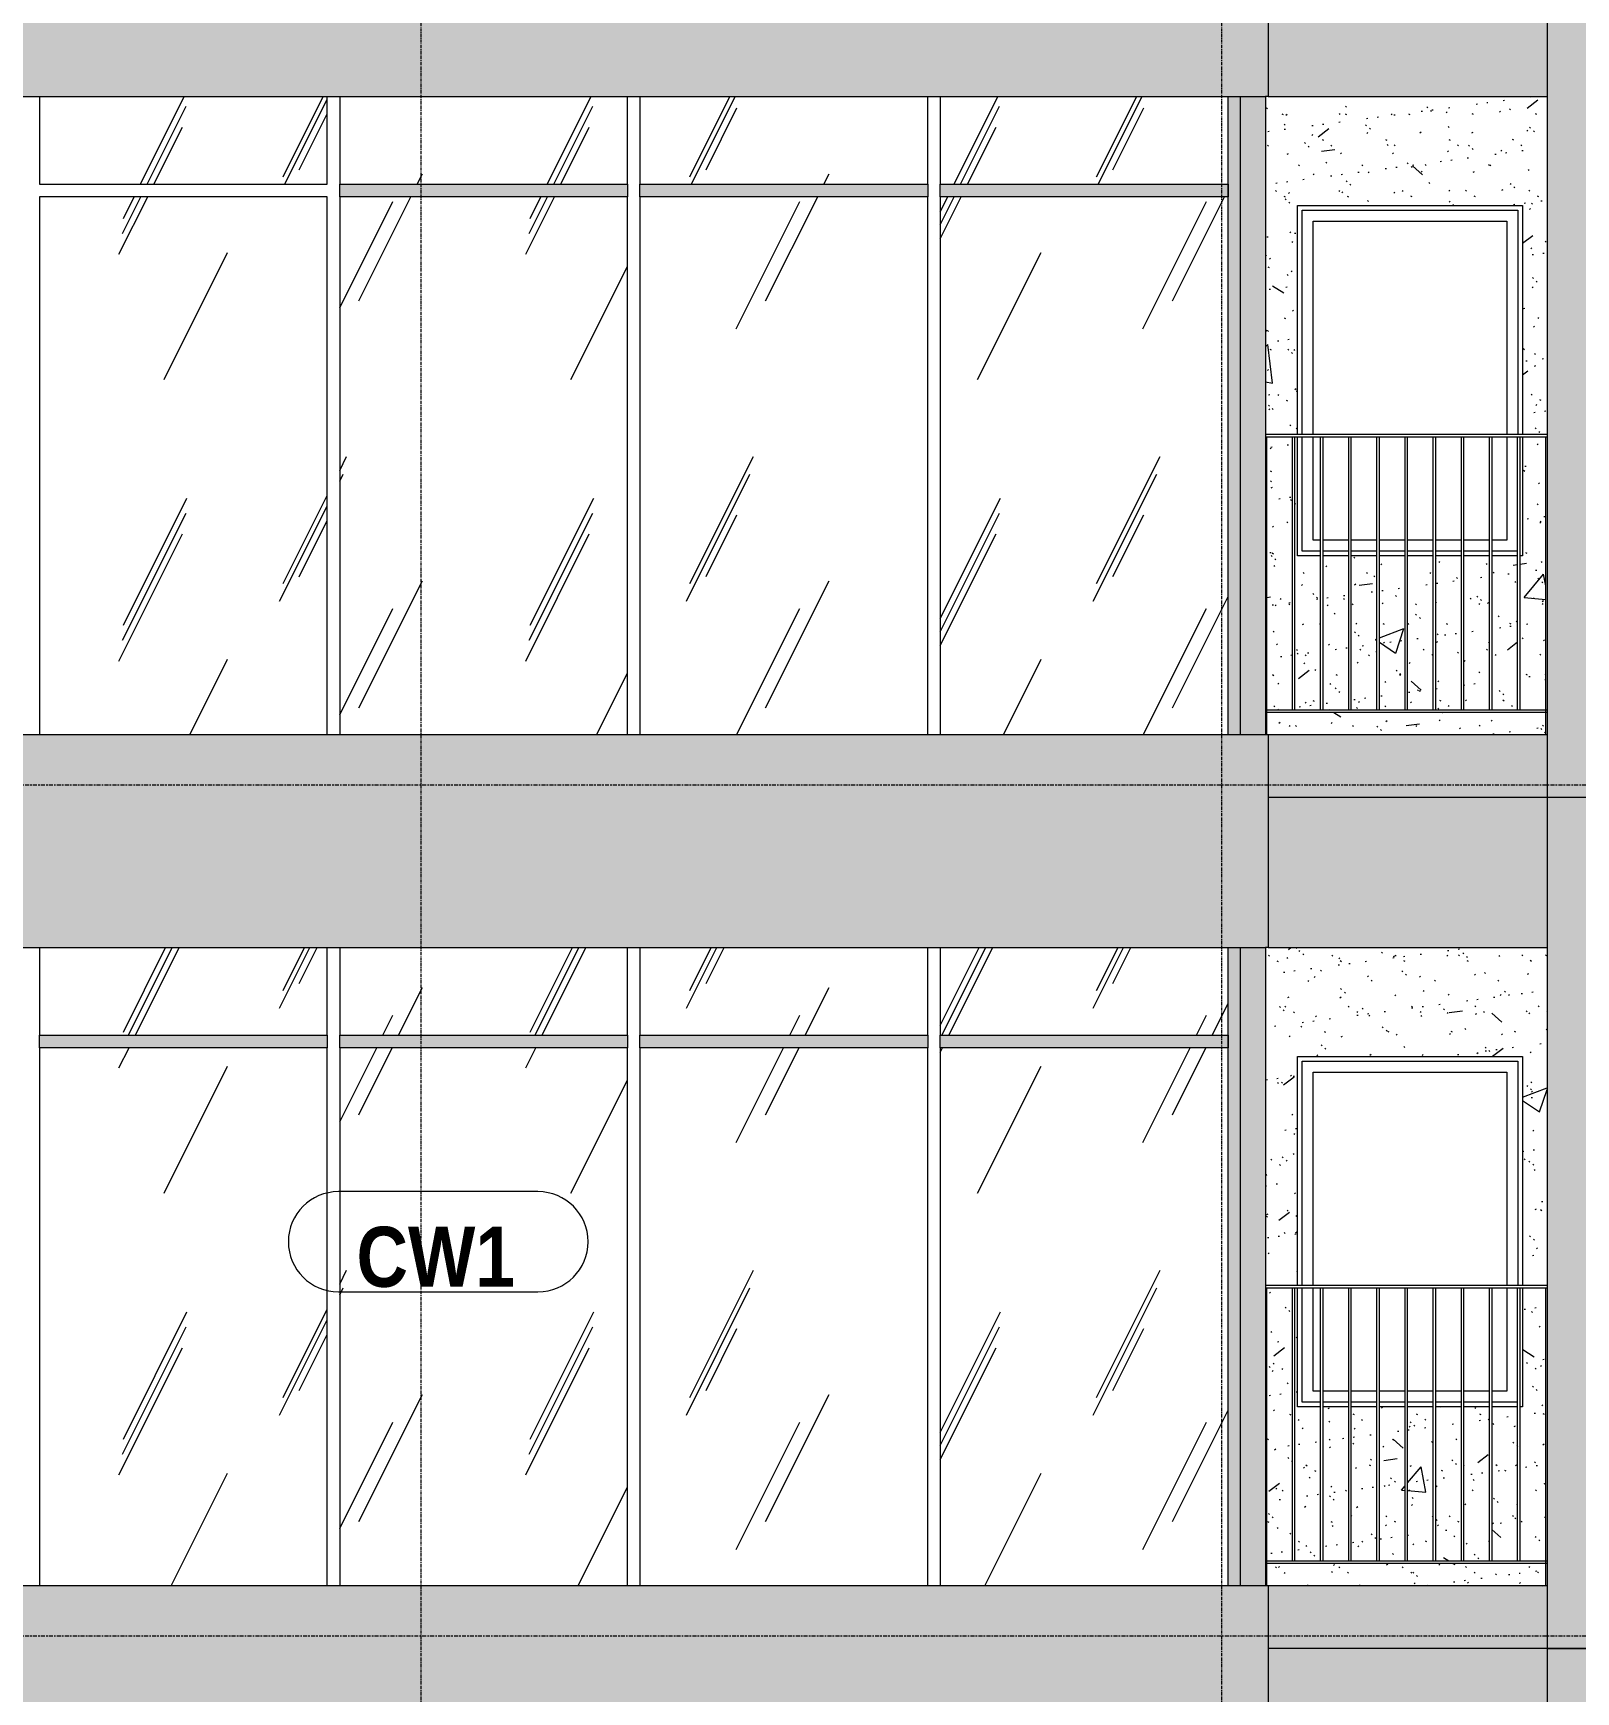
# Model space of a CAD drawing. Header units: millimetres. Extents: x -134153 to 99383, y -5233 to 35400.
# Drawn here: x -82103 to -75938, y 15577 to 22203 of the extents above; entities that cross this region are included whole.
import ezdxf

# ---------------------------------------------------------------- set-up
doc = ezdxf.new("R2010")
doc.units = ezdxf.units.MM
doc.linetypes.add('Centre', pattern=[31.75, 6.35, -4.7625, 15.875, -4.7625])
doc.linetypes.add('Grid Line', pattern=[22.225, 12.7, -3.175, 3.175, -3.175])
for name, color, linetype, lineweight in [('0-1', 7, 'Continuous', 5), ('A-FLOR-HRAL-1', 253, 'Continuous', 9), ('A-FLOR-LEVL-2', 51, 'Centre', 9), ('A-GLAZ-1', 253, 'Continuous', 9), ('A-GLAZ-2', 7, 'Continuous', 9), ('A-GLAZ-CURT', 52, 'Continuous', 9), ('A-GLAZ-CWMG', 51, 'Continuous', 9), ('A-WALL', 113, 'Continuous', 9), ('A-WALL-IDEN', 211, 'Continuous', 9), ('A-WALL-PATT-1', 9, 'Continuous', 9), ('A-WALL-PATT-2', 111, 'Continuous', 5), ('I-WALL', 2, 'Continuous', 9), ('I-WALL-1', 7, 'Continuous', 9), ('S-GRID-1', 1, 'Grid Line', 9)]:
    doc.layers.add(name, color=color, linetype=linetype, lineweight=lineweight)
doc.styles.add('Arial_B', font='arialbd_0.ttf', dxfattribs={"width": 0.85, "height": 240})
pattern_1 = [(50, (-81864.4, 1200), (1165.98, -102.01), [121.92, -1341.12]), (355, (-81864.4, 1200), (-225.554, 1222.763), [97.536, -1072.896]), (100.451, (-81767.3, 1191.5), (940.433, 1120.746), [103.616, -1139.776]), (46.184, (-81864.4, 1525.1), (1734.91, -269.07), [182.88, -2011.68]), (96.636, (-81719.9, 1502.7), (1519.38, 1583.54), [155.42, -1709.66]), (351.184, (-81864.4, 1525.1), (1519.39, 1583.52), [146.3, -1609.34]), (21, (-81701.9, 1443.8), (970.33, -654.498), [121.92, -1341.12]), (326, (-81701.9, 1443.8), (395.53, 1178.804), [97.536, -1072.896]), (71.451, (-81621, 1389.3), (1365.87, 524.296), [103.616, -1139.776]), (37.5, (-81864.44, 1200), (19.767, 541.153), [53.645, -1006.246, 53.645, -1035.507, -1076.96]), (37.5, (-81864.44, 1200), (19.767, 541.153), [-2149.043, 53.645, -1023.315]), (7.5, (-81864.44, 1200), (427.646, 641.156), [53.645, -567.334, 53.645, -981.862, -410.464]), (7.5, (-81864.44, 1200), (427.646, 641.156), [-1656.486, 53.645, -356.82]), (327.5, (-82226.95, 1200), (867.782, -36.665), [53.645, -352.755, 53.645, -1214.323, -1682.496]), (327.5, (-82226.95, 1200), (867.782, -36.665), [-1674.368, 53.645, -1628.85]), (317.5, (-82389.5, 1200), (948.028, 162.73), [53.645, -474.675, 53.645, -788.416, -1194.816]), (317.5, (-82389.5, 1200), (948.028, 162.73), [-1370.38, 53.645, -1141.17])]
pattern_2 = [(37.5, (-81864.44, 1200), (-5.1206, 156.61216), [5.364, -118.181, 5.364, -132.812, -132.08]), (37.5, (-81864.44, 1200), (-5.1206, 156.61216), [-261.722, 5.364, -126.716]), (7.5, (-81864.44, 1200), (143.847, 229.3842), [5.364, -61.285, 5.364, -105.989, -42.672]), (7.5, (-81864.44, 1200), (143.847, 229.3842), [-178.003, 5.364, -37.308]), (327.5, (-81964.42, 1200), (253.1176, 0.4601), [5.364, -35.276, 5.364, -140.94, -191.008]), (327.5, (-81964.42, 1200), (253.1176, 0.4601), [-186.944, 5.364, -185.644]), (317.5, (-81964.42, 1200), (244.3381, 71.3376), [5.364, -14.956, 5.364, -90.546, -109.728]), (317.5, (-81964.42, 1200), (244.3381, 71.3376), [-116.23, 5.364, -104.364])]
pattern_3 = [(63.435, (-79954.8, 1311.3), (-0.002, 1625.6), [567.96, -3066.99]), (63.435, (-81580.4, 1311.3), (-0.002, 1625.6), [567.96, -3066.99]), (63.435, (-79176.65, 1625.35), (-0.002, 1625.6), [567.96, -3066.99]), (63.435, (-80802.25, 1625.35), (-0.002, 1625.6), [567.96, -3066.99]), (63.435, (-79294.4, 1514.5), (-0.002, 1625.6), [567.96, -3066.99]), (63.435, (-80920, 1514.5), (-0.002, 1625.6), [567.96, -3066.99]), (63.435, (-79414.5, 2149.4), (-0.002, 1625.6), [276.06, -3358.9]), (63.435, (-81040.1, 2149.4), (-0.002, 1625.6), [276.06, -3358.9]), (63.435, (-79493, 2051.15), (-0.002, 1625.6), [567.96, -3066.99]), (63.435, (-81118.6, 2051.15), (-0.002, 1625.6), [567.96, -3066.99]), (63.435, (-79479.15, 2121.7), (-0.002, 1625.6), [567.96, -3066.99]), (63.435, (-81104.76, 2121.7), (-0.002, 1625.6), [567.96, -3066.99]), (63.435, (-80135, 1812.2), (-0.002, 1625.6), [567.96, -3066.99]), (63.435, (-81760.6, 1812.2), (-0.002, 1625.6), [567.96, -3066.99]), (63.435, (-80121.15, 1895.35), (-0.002, 1625.6), [567.96, -3066.99]), (63.435, (-81746.75, 1895.35), (-0.002, 1625.6), [567.96, -3066.99]), (63.435, (-80117.4, 1955.3), (-0.002, 1625.6), [567.96, -3066.99]), (63.435, (-81743, 1955.3), (-0.002, 1625.6), [567.96, -3066.99])]

# ---------------------------------------------------------------- blocks, each defined once
blk = doc.blocks.new('M_Fixed - 900 x 1400-901190-TKCS_MẶT ĐỨNG HƯỚNG BẮC')
at = {"layer": 'A-GLAZ-2'}
for p, q in [((-77031.5, 7000), (-77031.5, 7896)), ((-77031.5, 7896), (-76169.5, 7896)), ((-76169.5, 7896), (-76169.5, 7000)), ((-76987.5, 7000), (-76987.5, 7852)), ((-76987.5, 7852), (-76213.5, 7852)), ((-76213.5, 7852), (-76213.5, 7000)), ((-77031.5, 6534), (-77031.5, 6990)), ((-76987.5, 6578), (-76987.5, 6990)), ((-76213.5, 6990), (-76213.5, 6578)), ((-76957.6, 6578), (-76987.5, 6578)), ((-76845.1, 6578), (-76947.6, 6578)), ((-76732.6, 6578), (-76835.1, 6578)), ((-76620.1, 6578), (-76722.6, 6578)), ((-76507.6, 6578), (-76610.1, 6578)), ((-76395.1, 6578), (-76497.6, 6578)), ((-76282.6, 6578), (-76385.1, 6578)), ((-76213.5, 6578), (-76272.6, 6578)), ((-76957.6, 6534), (-77031.5, 6534)), ((-76845.1, 6534), (-76947.6, 6534)), ((-76732.6, 6534), (-76835.1, 6534)), ((-76620.1, 6534), (-76722.6, 6534)), ((-76507.6, 6534), (-76610.1, 6534)), ((-76395.1, 6534), (-76497.6, 6534)), ((-76282.6, 6534), (-76385.1, 6534)), ((-76170.1, 6534), (-76272.6, 6534))]:
    blk.add_line(p, q, dxfattribs=at)
blk = doc.blocks.new('Railing - 10mm-901206-TKCS_MẶT ĐỨNG HƯỚNG BẮC')
at = {"layer": 'A-FLOR-HRAL-1'}
for p, q in [((-62145.064287, 5900), (-62145.064287, 6990)), ((-62135.064287, 5900), (-62135.064287, 6990))]:
    blk.add_line(p, q, dxfattribs=at)
blk = doc.blocks.new('Railing - 50 x 10mm-901205-TKCS_MẶT ĐỨNG HƯỚNG BẮC')
at = {"layer": 'A-FLOR-HRAL-1'}
for p in [(-62252.564287, 6990), (-62247.564287, 5800)]:
    blk.add_line(p, (-62247.564287, 6990), dxfattribs=at)
blk = doc.blocks.new('Railing - 50 x 10mm-V31-TKCS_MẶT ĐỨNG HƯỚNG BẮC')
at = {"layer": 'A-FLOR-HRAL-1'}
for p, q in [((-77172.564287, 6990), (-77177.564287, 6990)), ((-77172.564287, 5800), (-77172.564287, 6990))]:
    blk.add_line(p, q, dxfattribs=at)
blk = doc.blocks.new('Railing - Railing-990010-TKCS_MẶT ĐỨNG HƯỚNG BẮC')
at = {"layer": 'A-FLOR-HRAL-1'}
for p, q in [((-77177.6, 22900), (-76052.6, 22900)), ((-76052.6, 22890), (-77177.6, 22890))]:
    blk.add_line(p, q, dxfattribs=at)
blk.add_blockref('Railing - 50 x 10mm-V31-TKCS_MẶT ĐỨNG HƯỚNG BẮC', (0, 17000))
at = {"extrusion": (0, 0, -1), "zscale": -1}
for name, p in [('Railing - 10mm-901206-TKCS_MẶT ĐỨNG HƯỚNG BẮC', (139205.1, 17000)), ('Railing - 10mm-901206-TKCS_MẶT ĐỨNG HƯỚNG BẮC', (139092.6, 17000)), ('Railing - 10mm-901206-TKCS_MẶT ĐỨNG HƯỚNG BẮC', (138980.1, 17000)), ('Railing - 10mm-901206-TKCS_MẶT ĐỨNG HƯỚNG BẮC', (138867.6, 17000)), ('Railing - 10mm-901206-TKCS_MẶT ĐỨNG HƯỚNG BẮC', (138755.1, 17000)), ('Railing - 10mm-901206-TKCS_MẶT ĐỨNG HƯỚNG BẮC', (138642.6, 17000)), ('Railing - 10mm-901206-TKCS_MẶT ĐỨNG HƯỚNG BẮC', (138530.1, 17000)), ('Railing - 10mm-901206-TKCS_MẶT ĐỨNG HƯỚNG BẮC', (138417.6, 17000)), ('Railing - 10mm-901206-TKCS_MẶT ĐỨNG HƯỚNG BẮC', (138305.1, 17000)), ('Railing - 50 x 10mm-901205-TKCS_MẶT ĐỨNG HƯỚNG BẮC', (138305.1, 17000))]:
    blk.add_blockref(name, p, dxfattribs=at)
blk = doc.blocks.new('Top Rail Type - Top Rail_Internal_-990011-TKCS_MẶT ĐỨNG HƯỚNG BẮC')
at = {"layer": 'A-FLOR-HRAL-1'}
for p, q in [((-76052.564287, 24000), (-77177.564287, 24000)), ((-76052.564287, 23990), (-77177.564287, 23990))]:
    blk.add_line(p, q, dxfattribs=at)
blk = doc.blocks.new('NCV_TKTC_TANG 6 - 8_rvt-3-TKCS_MẶT ĐỨNG HƯỚNG BẮC')
at = {"layer": 'A-WALL-PATT-1'}
h = blk.add_hatch(dxfattribs=at)
h.set_pattern_fill('FP_2', color=256, style=0, pattern_type=2)
h.set_pattern_definition(pattern_1)
h.paths.add_polyline_path([(-76057.6, 19400), (-76057.6, 19490), (-77172.6, 19490), (-77172.6, 19400), (-76991.2, 19400)])
h.paths.add_polyline_path([(-76160.1, 19500), (-76057.6, 19500), (-76057.6, 20590), (-76150.5, 20590), (-76150.5, 20115), (-76160.1, 20115), (-76160.1, 19764.6)])
h.paths.add_polyline_path([(-76620.1, 19500), (-76620.1, 20115), (-76722.6, 20115), (-76722.6, 19500)])
h.paths.add_polyline_path([(-76170.1, 19500), (-76170.1, 20115), (-76272.6, 20115), (-76272.6, 19500)])
h.paths.add_polyline_path([(-77060.1, 19500), (-76957.6, 19500), (-76957.6, 20115), (-77050.5, 20115), (-77050.5, 20590), (-77060.1, 20590), (-77060.1, 19764.6)])
h.paths.add_polyline_path([(-76873.6, 19500), (-76845.1, 19500), (-76845.1, 20115), (-76947.6, 20115), (-76947.6, 19500)])
h.paths.add_polyline_path([(-77140.9, 19500), (-77070.1, 19500), (-77070.1, 20590), (-77172.6, 20590), (-77172.6, 19500), (-77163.5, 19500)])
h.paths.add_polyline_path([(-76732.6, 19500), (-76732.6, 20115), (-76835.1, 20115), (-76835.1, 19500)])
h.paths.add_polyline_path([(-76282.6, 19500), (-76282.6, 20115), (-76385.1, 20115), (-76385.1, 19500)])
h.paths.add_polyline_path([(-76395.1, 19500), (-76395.1, 20115), (-76497.6, 20115), (-76497.6, 19500)])
h.paths.add_polyline_path([(-76507.6, 19500), (-76507.6, 20115), (-76610.1, 20115), (-76610.1, 19500)])
h.paths.add_polyline_path([(-77101.9, 20600), (-77050.5, 20600), (-77050.5, 21515), (-76150.5, 21515), (-76150.5, 20600), (-76052.6, 20600), (-76052.6, 21950), (-77177.6, 21950), (-77177.6, 20600), (-77172.6, 20600)])
h = blk.add_hatch(dxfattribs=at)
h.set_pattern_fill('FP_3', color=256, style=0, pattern_type=2)
h.set_pattern_definition(pattern_2)
h.paths.add_polyline_path([(-76057.6, 19400), (-76057.6, 19490), (-77172.6, 19490), (-77172.6, 19400), (-76991.2, 19400)])
h.paths.add_polyline_path([(-76160.1, 19500), (-76057.6, 19500), (-76057.6, 20590), (-76150.5, 20590), (-76150.5, 20115), (-76160.1, 20115), (-76160.1, 19764.6)])
h.paths.add_polyline_path([(-76620.1, 19500), (-76620.1, 20115), (-76722.6, 20115), (-76722.6, 19500)])
h.paths.add_polyline_path([(-76170.1, 19500), (-76170.1, 20115), (-76272.6, 20115), (-76272.6, 19500)])
h.paths.add_polyline_path([(-77060.1, 19500), (-76957.6, 19500), (-76957.6, 20115), (-77050.5, 20115), (-77050.5, 20590), (-77060.1, 20590), (-77060.1, 19764.6)])
h.paths.add_polyline_path([(-76873.6, 19500), (-76845.1, 19500), (-76845.1, 20115), (-76947.6, 20115), (-76947.6, 19500)])
h.paths.add_polyline_path([(-77140.9, 19500), (-77070.1, 19500), (-77070.1, 20590), (-77172.6, 20590), (-77172.6, 19500), (-77163.5, 19500)])
h.paths.add_polyline_path([(-76732.6, 19500), (-76732.6, 20115), (-76835.1, 20115), (-76835.1, 19500)])
h.paths.add_polyline_path([(-76282.6, 19500), (-76282.6, 20115), (-76385.1, 20115), (-76385.1, 19500)])
h.paths.add_polyline_path([(-76395.1, 19500), (-76395.1, 20115), (-76497.6, 20115), (-76497.6, 19500)])
h.paths.add_polyline_path([(-76507.6, 19500), (-76507.6, 20115), (-76610.1, 20115), (-76610.1, 19500)])
h.paths.add_polyline_path([(-77101.9, 20600), (-77050.5, 20600), (-77050.5, 21515), (-76150.5, 21515), (-76150.5, 20600), (-76052.6, 20600), (-76052.6, 21950), (-77177.6, 21950), (-77177.6, 20600), (-77172.6, 20600)])
at = {"layer": 'I-WALL-1'}
for p, q in [((-77050.5, 20600), (-77050.5, 21515)), ((-77050.5, 21515), (-76150.5, 21515)), ((-76150.5, 21515), (-76150.5, 20600)), ((-77050.5, 20115), (-77050.5, 20590)), ((-76150.5, 20590), (-76150.5, 20115)), ((-76957.6, 20115), (-77050.5, 20115)), ((-76845.1, 20115), (-76947.6, 20115)), ((-76732.6, 20115), (-76835.1, 20115)), ((-76620.1, 20115), (-76722.6, 20115)), ((-76507.6, 20115), (-76610.1, 20115)), ((-76395.1, 20115), (-76497.6, 20115)), ((-76282.6, 20115), (-76385.1, 20115)), ((-76170.1, 20115), (-76272.6, 20115)), ((-76150.5, 20115), (-76160.1, 20115))]:
    blk.add_line(p, q, dxfattribs=at)
at = {"layer": 'A-FLOR-HRAL-1'}
for name in ['Top Rail Type - Top Rail_Internal_-990011-TKCS_MẶT ĐỨNG HƯỚNG BẮC', 'Railing - Railing-990010-TKCS_MẶT ĐỨNG HƯỚNG BẮC']:
    blk.add_blockref(name, (0, -3400), dxfattribs=at)
at = {"layer": 'A-GLAZ-1'}
blk.add_blockref('M_Fixed - 900 x 1400-901190-TKCS_MẶT ĐỨNG HƯỚNG BẮC', (0, 13600), dxfattribs=at)
blk = doc.blocks.new('Railing - Railing-930198-TKCS_MẶT ĐỨNG HƯỚNG BẮC')
at = {"layer": 'A-FLOR-HRAL-1'}
for p, q in [((-77177.6, 16100), (-76052.6, 16100)), ((-76052.6, 16090), (-77177.6, 16090))]:
    blk.add_line(p, q, dxfattribs=at)
blk.add_blockref('Railing - 50 x 10mm-V31-TKCS_MẶT ĐỨNG HƯỚNG BẮC', (0, 10200))
at = {"extrusion": (0, 0, -1), "zscale": -1}
for name, p in [('Railing - 10mm-901206-TKCS_MẶT ĐỨNG HƯỚNG BẮC', (139205.1, 10200)), ('Railing - 10mm-901206-TKCS_MẶT ĐỨNG HƯỚNG BẮC', (139092.6, 10200)), ('Railing - 10mm-901206-TKCS_MẶT ĐỨNG HƯỚNG BẮC', (138980.1, 10200)), ('Railing - 10mm-901206-TKCS_MẶT ĐỨNG HƯỚNG BẮC', (138867.6, 10200)), ('Railing - 10mm-901206-TKCS_MẶT ĐỨNG HƯỚNG BẮC', (138755.1, 10200)), ('Railing - 10mm-901206-TKCS_MẶT ĐỨNG HƯỚNG BẮC', (138642.6, 10200)), ('Railing - 10mm-901206-TKCS_MẶT ĐỨNG HƯỚNG BẮC', (138530.1, 10200)), ('Railing - 10mm-901206-TKCS_MẶT ĐỨNG HƯỚNG BẮC', (138417.6, 10200)), ('Railing - 10mm-901206-TKCS_MẶT ĐỨNG HƯỚNG BẮC', (138305.1, 10200)), ('Railing - 50 x 10mm-901205-TKCS_MẶT ĐỨNG HƯỚNG BẮC', (138305.1, 10200))]:
    blk.add_blockref(name, p, dxfattribs=at)
blk = doc.blocks.new('Top Rail Type - Top Rail_Internal_-930199-TKCS_MẶT ĐỨNG HƯỚNG BẮC')
at = {"layer": 'A-FLOR-HRAL-1'}
for p, q in [((-76052.564287, 17200), (-77177.564287, 17200)), ((-76052.564287, 17190), (-77177.564287, 17190))]:
    blk.add_line(p, q, dxfattribs=at)
blk = doc.blocks.new('NCV_TKTC_TANG 5_rvt-1-TKCS_MẶT ĐỨNG HƯỚNG BẮC')
at = {"layer": 'A-WALL-PATT-1'}
h = blk.add_hatch(dxfattribs=at)
h.set_pattern_fill('FP_2', color=256, style=0, pattern_type=2)
h.set_pattern_definition(pattern_1)
h.paths.add_polyline_path([(-76057.6, 16000), (-76057.6, 16090), (-77172.6, 16090), (-77172.6, 16000), (-76991.2, 16000)])
h.paths.add_polyline_path([(-76160.1, 16100), (-76057.6, 16100), (-76057.6, 17190), (-76150.5, 17190), (-76150.5, 16715), (-76160.1, 16715), (-76160.1, 16452.7)])
h.paths.add_polyline_path([(-76170.1, 16100), (-76170.1, 16715), (-76272.6, 16715), (-76272.6, 16100)])
h.paths.add_polyline_path([(-76282.6, 16100), (-76282.6, 16715), (-76385.1, 16715), (-76385.1, 16100)])
h.paths.add_polyline_path([(-77060.1, 16100), (-76957.6, 16100), (-76957.6, 16715), (-77050.5, 16715), (-77050.5, 17190), (-77060.1, 17190), (-77060.1, 16452.7)])
h.paths.add_polyline_path([(-76873.6, 16100), (-76845.1, 16100), (-76845.1, 16715), (-76947.6, 16715), (-76947.6, 16100)])
h.paths.add_polyline_path([(-77133.7, 16100), (-77070.1, 16100), (-77070.1, 17190), (-77172.6, 17190), (-77172.6, 16100), (-77140.9, 16100)])
h.paths.add_polyline_path([(-76395.1, 16100), (-76395.1, 16715), (-76497.6, 16715), (-76497.6, 16100)])
h.paths.add_polyline_path([(-76507.6, 16100), (-76507.6, 16715), (-76610.1, 16715), (-76610.1, 16100)])
h.paths.add_polyline_path([(-76620.1, 16100), (-76620.1, 16715), (-76722.6, 16715), (-76722.6, 16100)])
h.paths.add_polyline_path([(-76732.6, 16100), (-76732.6, 16715), (-76835.1, 16715), (-76835.1, 16100)])
h.paths.add_polyline_path([(-77101.9, 17200), (-77050.5, 17200), (-77050.5, 18115), (-76150.5, 18115), (-76150.5, 17200), (-76052.6, 17200), (-76052.6, 18550), (-77177.6, 18550), (-77177.6, 17200), (-77172.6, 17200)])
h = blk.add_hatch(dxfattribs=at)
h.set_pattern_fill('FP_3', color=256, style=0, pattern_type=2)
h.set_pattern_definition(pattern_2)
h.paths.add_polyline_path([(-76057.6, 16000), (-76057.6, 16090), (-77172.6, 16090), (-77172.6, 16000), (-76991.2, 16000)])
h.paths.add_polyline_path([(-76160.1, 16100), (-76057.6, 16100), (-76057.6, 17190), (-76150.5, 17190), (-76150.5, 16715), (-76160.1, 16715), (-76160.1, 16452.7)])
h.paths.add_polyline_path([(-76170.1, 16100), (-76170.1, 16715), (-76272.6, 16715), (-76272.6, 16100)])
h.paths.add_polyline_path([(-76282.6, 16100), (-76282.6, 16715), (-76385.1, 16715), (-76385.1, 16100)])
h.paths.add_polyline_path([(-77060.1, 16100), (-76957.6, 16100), (-76957.6, 16715), (-77050.5, 16715), (-77050.5, 17190), (-77060.1, 17190), (-77060.1, 16452.7)])
h.paths.add_polyline_path([(-76873.6, 16100), (-76845.1, 16100), (-76845.1, 16715), (-76947.6, 16715), (-76947.6, 16100)])
h.paths.add_polyline_path([(-77133.7, 16100), (-77070.1, 16100), (-77070.1, 17190), (-77172.6, 17190), (-77172.6, 16100), (-77140.9, 16100)])
h.paths.add_polyline_path([(-76395.1, 16100), (-76395.1, 16715), (-76497.6, 16715), (-76497.6, 16100)])
h.paths.add_polyline_path([(-76507.6, 16100), (-76507.6, 16715), (-76610.1, 16715), (-76610.1, 16100)])
h.paths.add_polyline_path([(-76620.1, 16100), (-76620.1, 16715), (-76722.6, 16715), (-76722.6, 16100)])
h.paths.add_polyline_path([(-76732.6, 16100), (-76732.6, 16715), (-76835.1, 16715), (-76835.1, 16100)])
h.paths.add_polyline_path([(-77101.9, 17200), (-77050.5, 17200), (-77050.5, 18115), (-76150.5, 18115), (-76150.5, 17200), (-76052.6, 17200), (-76052.6, 18550), (-77177.6, 18550), (-77177.6, 17200), (-77172.6, 17200)])
at = {"layer": 'I-WALL-1'}
for p, q in [((-77050.5, 17200), (-77050.5, 18115)), ((-77050.5, 18115), (-76150.5, 18115)), ((-76150.5, 18115), (-76150.5, 17200)), ((-77050.5, 16715), (-77050.5, 17190)), ((-76150.5, 17190), (-76150.5, 16715)), ((-76957.6, 16715), (-77050.5, 16715)), ((-76845.1, 16715), (-76947.6, 16715)), ((-76732.6, 16715), (-76835.1, 16715)), ((-76620.1, 16715), (-76722.6, 16715)), ((-76507.6, 16715), (-76610.1, 16715)), ((-76395.1, 16715), (-76497.6, 16715)), ((-76282.6, 16715), (-76385.1, 16715)), ((-76170.1, 16715), (-76272.6, 16715)), ((-76150.5, 16715), (-76160.1, 16715))]:
    blk.add_line(p, q, dxfattribs=at)
at = {"layer": 'A-FLOR-HRAL-1'}
for name in ['Top Rail Type - Top Rail_Internal_-930199-TKCS_MẶT ĐỨNG HƯỚNG BẮC', 'Railing - Railing-930198-TKCS_MẶT ĐỨNG HƯỚNG BẮC']:
    blk.add_blockref(name, (0, 0), dxfattribs=at)
at = {"layer": 'A-GLAZ-1'}
blk.add_blockref('M_Fixed - 900 x 1400-901190-TKCS_MẶT ĐỨNG HƯỚNG BẮC', (0, 10200), dxfattribs=at)
blk = doc.blocks.new('System Panel - Glazed-V117-TKCS_MẶT ĐỨNG HƯỚNG BẮC')
at = {"layer": 'A-GLAZ-CURT'}
h = blk.add_hatch(dxfattribs=at)
h.set_pattern_fill('FP_1', color=256, style=0, pattern_type=2)
h.set_pattern_definition(pattern_3)
h.paths.add_polyline_path([(-77327.6, 16000), (-77327.6, 18150), (-78477.6, 18150), (-78477.6, 16000), (-77416.5, 16000)])
for p, q in [((-77327.6, 18150), (-78477.6, 18150)), ((-78477.6, 18150), (-78477.6, 16000)), ((-77327.6, 16000), (-77327.6, 18150))]:
    blk.add_line(p, q, dxfattribs=at)
blk = doc.blocks.new('Rectangular Mullion - 50 x 100mm-1839001-TKCS_MẶT ĐỨNG HƯỚNG BẮC')
at = {"layer": 'A-GLAZ-CWMG'}
blk.add_hatch(color=256, dxfattribs=at).paths.add_polyline_path([(-77327.564287, 7975), (-77277.564287, 7975), (-77277.564287, 8350), (-77327.564287, 8350), (-77327.564287, 8000)])
for p, q in [((-77277.564287, 7975), (-77277.564287, 8350)), ((-77327.564287, 7975), (-77327.564287, 8000))]:
    blk.add_line(p, q, dxfattribs=at)
blk = doc.blocks.new('System Panel - Glazed-V118-TKCS_MẶT ĐỨNG HƯỚNG BẮC')
at = {"layer": 'A-GLAZ-CURT'}
h = blk.add_hatch(dxfattribs=at)
h.set_pattern_fill('FP_1', color=256, style=0, pattern_type=2)
h.set_pattern_definition(pattern_3)
h.paths.add_polyline_path([(-78527.6, 16000), (-78527.6, 18150), (-79677.6, 18150), (-79677.6, 16000)])
for p, q in [((-78527.6, 18150), (-79677.6, 18150)), ((-79677.6, 18150), (-79677.6, 16000)), ((-78527.6, 16000), (-78527.6, 18150))]:
    blk.add_line(p, q, dxfattribs=at)
blk = doc.blocks.new('System Panel - Glazed-V119-TKCS_MẶT ĐỨNG HƯỚNG BẮC')
at = {"layer": 'A-GLAZ-CURT'}
h = blk.add_hatch(dxfattribs=at)
h.set_pattern_fill('FP_1', color=256, style=0, pattern_type=2)
h.set_pattern_definition(pattern_3)
h.paths.add_polyline_path([(-79727.6, 16000), (-79727.6, 18150), (-80877.6, 18150), (-80877.6, 16000), (-80589.7, 16000)])
for p, q in [((-79727.6, 18150), (-80877.6, 18150)), ((-80877.6, 18150), (-80877.6, 16000)), ((-79727.6, 16000), (-79727.6, 18150))]:
    blk.add_line(p, q, dxfattribs=at)
blk = doc.blocks.new('System Panel - Glazed-V120-TKCS_MẶT ĐỨNG HƯỚNG BẮC')
at = {"layer": 'A-GLAZ-CURT'}
h = blk.add_hatch(dxfattribs=at)
h.set_pattern_fill('FP_1', color=256, style=0, pattern_type=2)
h.set_pattern_definition(pattern_3)
h.paths.add_polyline_path([(-80927.6, 16000), (-80927.6, 18150), (-82077.6, 18150), (-82077.6, 16000)])
for p, q in [((-80927.6, 18150), (-82077.6, 18150)), ((-82077.6, 18150), (-82077.6, 16000)), ((-80927.6, 16000), (-80927.6, 18150))]:
    blk.add_line(p, q, dxfattribs=at)
blk = doc.blocks.new('System Panel - Glazed-V123-TKCS_MẶT ĐỨNG HƯỚNG BẮC')
at = {"layer": 'A-GLAZ-CURT'}
h = blk.add_hatch(dxfattribs=at)
h.set_pattern_fill('FP_1', color=256, style=0, pattern_type=2)
h.set_pattern_definition(pattern_3)
h.paths.add_polyline_path([(-77327.6, 18200), (-77327.6, 18550), (-78477.6, 18550), (-78477.6, 18200), (-77416.5, 18200)])
for p, q in [((-78477.6, 18550), (-78477.6, 18200)), ((-77327.6, 18200), (-77327.6, 18550)), ((-78477.6, 18200), (-77327.6, 18200))]:
    blk.add_line(p, q, dxfattribs=at)
blk = doc.blocks.new('System Panel - Glazed-V124-TKCS_MẶT ĐỨNG HƯỚNG BẮC')
at = {"layer": 'A-GLAZ-CURT'}
h = blk.add_hatch(dxfattribs=at)
h.set_pattern_fill('FP_1', color=256, style=0, pattern_type=2)
h.set_pattern_definition(pattern_3)
h.paths.add_polyline_path([(-78527.6, 18200), (-78527.6, 18550), (-79677.6, 18550), (-79677.6, 18200)])
for p, q in [((-79677.6, 18550), (-79677.6, 18200)), ((-78527.6, 18200), (-78527.6, 18550)), ((-79677.6, 18200), (-78527.6, 18200))]:
    blk.add_line(p, q, dxfattribs=at)
blk = doc.blocks.new('System Panel - Glazed-V125-TKCS_MẶT ĐỨNG HƯỚNG BẮC')
at = {"layer": 'A-GLAZ-CURT'}
h = blk.add_hatch(dxfattribs=at)
h.set_pattern_fill('FP_1', color=256, style=0, pattern_type=2)
h.set_pattern_definition(pattern_3)
h.paths.add_polyline_path([(-79727.6, 18200), (-79727.6, 18550), (-80877.6, 18550), (-80877.6, 18200), (-80589.7, 18200)])
for p, q in [((-80877.6, 18550), (-80877.6, 18200)), ((-79727.6, 18200), (-79727.6, 18550)), ((-80877.6, 18200), (-79727.6, 18200))]:
    blk.add_line(p, q, dxfattribs=at)
blk = doc.blocks.new('System Panel - Glazed-V126-TKCS_MẶT ĐỨNG HƯỚNG BẮC')
at = {"layer": 'A-GLAZ-CURT'}
h = blk.add_hatch(dxfattribs=at)
h.set_pattern_fill('FP_1', color=256, style=0, pattern_type=2)
h.set_pattern_definition(pattern_3)
h.paths.add_polyline_path([(-80927.6, 18200), (-80927.6, 18550), (-82077.6, 18550), (-82077.6, 18200)])
for p, q in [((-82077.6, 18550), (-82077.6, 18200)), ((-80927.6, 18200), (-80927.6, 18550)), ((-82077.6, 18200), (-80927.6, 18200))]:
    blk.add_line(p, q, dxfattribs=at)
blk = doc.blocks.new('Rectangular Mullion - 50 x 100mm-1839002-TKCS_MẶT ĐỨNG HƯỚNG BẮC')
at = {"layer": 'A-GLAZ-CWMG'}
blk.add_hatch(color=256, dxfattribs=at).paths.add_polyline_path([(-77277.564287, 5800), (-77277.564287, 7975), (-77327.564287, 7975), (-77327.564287, 5800)])
for p, q in [((-77327.564287, 7950), (-77327.564287, 7975)), ((-77277.564287, 5800), (-77277.564287, 7975))]:
    blk.add_line(p, q, dxfattribs=at)
blk = doc.blocks.new('Rectangular Mullion - 50 x 100mm-1838991-TKCS_MẶT ĐỨNG HƯỚNG BẮC')
at = {"layer": 'A-GLAZ-CWMG'}
blk.add_hatch(color=256, dxfattribs=at).paths.add_polyline_path([(-79677.6, 7950), (-78527.6, 7950), (-78527.6, 8000), (-79677.6, 8000)])
for p, q in [((-79677.6, 7950), (-79677.6, 8000)), ((-78527.6, 8000), (-78527.6, 7950))]:
    blk.add_line(p, q, dxfattribs=at)
blk = doc.blocks.new('Rectangular Mullion - 50 x 100mm-V71-TKCS_MẶT ĐỨNG HƯỚNG BẮC')
at = {"layer": 'A-GLAZ-CWMG'}
blk.add_hatch(color=256, dxfattribs=at).paths.add_polyline_path([(-77177.564287, 5800), (-77177.564287, 7975), (-77277.564287, 7975), (-77277.564287, 5800)])
blk.add_line((-77177.564287, 7975), (-77177.564287, 5800), dxfattribs=at)
blk = doc.blocks.new('Rectangular Mullion - 50 x 100mm-V72-TKCS_MẶT ĐỨNG HƯỚNG BẮC')
at = {"layer": 'A-GLAZ-CWMG'}
blk.add_hatch(color=256, dxfattribs=at).paths.add_polyline_path([(-77177.564287, 7975), (-77177.564287, 8350), (-77277.564287, 8350), (-77277.564287, 7975)])
blk.add_line((-77177.564287, 8350), (-77177.564287, 7975), dxfattribs=at)
blk = doc.blocks.new('System Panel - Glazed-V173-TKCS_MẶT ĐỨNG HƯỚNG BẮC')
at = {"layer": 'A-GLAZ-CURT'}
h = blk.add_hatch(dxfattribs=at)
h.set_pattern_fill('FP_1', color=256, style=0, pattern_type=2)
h.set_pattern_definition(pattern_3)
h.paths.add_polyline_path([(-77327.6, 19400), (-77327.6, 21550), (-78477.6, 21550), (-78477.6, 19400), (-77416.5, 19400)])
for p, q in [((-77327.6, 21550), (-78477.6, 21550)), ((-78477.6, 21550), (-78477.6, 19400)), ((-77327.6, 19400), (-77327.6, 21550))]:
    blk.add_line(p, q, dxfattribs=at)
blk = doc.blocks.new('System Panel - Glazed-V174-TKCS_MẶT ĐỨNG HƯỚNG BẮC')
at = {"layer": 'A-GLAZ-CURT'}
h = blk.add_hatch(dxfattribs=at)
h.set_pattern_fill('FP_1', color=256, style=0, pattern_type=2)
h.set_pattern_definition(pattern_3)
h.paths.add_polyline_path([(-78527.6, 19400), (-78527.6, 21550), (-79677.6, 21550), (-79677.6, 19400)])
for p, q in [((-78527.6, 21550), (-79677.6, 21550)), ((-79677.6, 21550), (-79677.6, 19400)), ((-78527.6, 19400), (-78527.6, 21550))]:
    blk.add_line(p, q, dxfattribs=at)
blk = doc.blocks.new('System Panel - Glazed-V175-TKCS_MẶT ĐỨNG HƯỚNG BẮC')
at = {"layer": 'A-GLAZ-CURT'}
h = blk.add_hatch(dxfattribs=at)
h.set_pattern_fill('FP_1', color=256, style=0, pattern_type=2)
h.set_pattern_definition(pattern_3)
h.paths.add_polyline_path([(-79727.6, 19400), (-79727.6, 21550), (-80877.6, 21550), (-80877.6, 19400), (-80589.7, 19400)])
for p, q in [((-79727.6, 21550), (-80877.6, 21550)), ((-80877.6, 21550), (-80877.6, 19400)), ((-79727.6, 19400), (-79727.6, 21550))]:
    blk.add_line(p, q, dxfattribs=at)
blk = doc.blocks.new('System Panel - Glazed-V176-TKCS_MẶT ĐỨNG HƯỚNG BẮC')
at = {"layer": 'A-GLAZ-CURT'}
h = blk.add_hatch(dxfattribs=at)
h.set_pattern_fill('FP_1', color=256, style=0, pattern_type=2)
h.set_pattern_definition(pattern_3)
h.paths.add_polyline_path([(-80927.6, 19400), (-80927.6, 21550), (-82077.6, 21550), (-82077.6, 19400)])
for p, q in [((-80927.6, 21550), (-82077.6, 21550)), ((-82077.6, 21550), (-82077.6, 19400)), ((-80927.6, 19400), (-80927.6, 21550))]:
    blk.add_line(p, q, dxfattribs=at)
blk = doc.blocks.new('System Panel - Glazed-V179-TKCS_MẶT ĐỨNG HƯỚNG BẮC')
at = {"layer": 'A-GLAZ-CURT'}
h = blk.add_hatch(dxfattribs=at)
h.set_pattern_fill('FP_1', color=256, style=0, pattern_type=2)
h.set_pattern_definition(pattern_3)
h.paths.add_polyline_path([(-77327.6, 21600), (-77327.6, 21950), (-78477.6, 21950), (-78477.6, 21600), (-77416.5, 21600)])
for p, q in [((-78477.6, 21950), (-78477.6, 21600)), ((-77327.6, 21600), (-77327.6, 21950)), ((-78477.6, 21600), (-77327.6, 21600))]:
    blk.add_line(p, q, dxfattribs=at)
blk = doc.blocks.new('System Panel - Glazed-V180-TKCS_MẶT ĐỨNG HƯỚNG BẮC')
at = {"layer": 'A-GLAZ-CURT'}
h = blk.add_hatch(dxfattribs=at)
h.set_pattern_fill('FP_1', color=256, style=0, pattern_type=2)
h.set_pattern_definition(pattern_3)
h.paths.add_polyline_path([(-78527.6, 21600), (-78527.6, 21950), (-79677.6, 21950), (-79677.6, 21600)])
for p, q in [((-79677.6, 21950), (-79677.6, 21600)), ((-78527.6, 21600), (-78527.6, 21950)), ((-79677.6, 21600), (-78527.6, 21600))]:
    blk.add_line(p, q, dxfattribs=at)
blk = doc.blocks.new('System Panel - Glazed-V181-TKCS_MẶT ĐỨNG HƯỚNG BẮC')
at = {"layer": 'A-GLAZ-CURT'}
h = blk.add_hatch(dxfattribs=at)
h.set_pattern_fill('FP_1', color=256, style=0, pattern_type=2)
h.set_pattern_definition(pattern_3)
h.paths.add_polyline_path([(-79727.6, 21600), (-79727.6, 21950), (-80877.6, 21950), (-80877.6, 21600), (-80589.7, 21600)])
for p, q in [((-80877.6, 21950), (-80877.6, 21600)), ((-79727.6, 21600), (-79727.6, 21950)), ((-80877.6, 21600), (-79727.6, 21600))]:
    blk.add_line(p, q, dxfattribs=at)
blk = doc.blocks.new('System Panel - Glazed-V182-TKCS_MẶT ĐỨNG HƯỚNG BẮC')
at = {"layer": 'A-GLAZ-CURT'}
h = blk.add_hatch(dxfattribs=at)
h.set_pattern_fill('FP_1', color=256, style=0, pattern_type=2)
h.set_pattern_definition(pattern_3)
h.paths.add_polyline_path([(-80927.6, 21600), (-80927.6, 21950), (-82077.6, 21950), (-82077.6, 21600)])
for p, q in [((-82077.6, 21950), (-82077.6, 21600)), ((-80927.6, 21600), (-80927.6, 21950)), ((-82077.6, 21600), (-80927.6, 21600))]:
    blk.add_line(p, q, dxfattribs=at)
blk = doc.blocks.new('CTL_WALL TAG NO MARK - 10-2062273-TKCS_MẶT ĐỨNG HƯỚNG BẮC')
at = {"layer": 'A-WALL-IDEN'}
for p, q in [((-129343.7, 30329.8), (-130141.2, 30329.8)), ((-130141.2, 29929.8), (-129343.7, 29929.8))]:
    blk.add_line(p, q, dxfattribs=at)
for centre, start, end in [((-130141.2, 30129.8), 90, 270), ((-129343.7, 30129.8), 270, 90)]:
    blk.add_arc(centre, 200, start, end, dxfattribs=at)

msp = doc.modelspace()

# ---------------------------------------------------------------- hatches: boundary and pattern name
at = {"layer": 'A-WALL-PATT-2'}
for points in [[(-80589.7, 21950), (-77177.6, 21950), (-77177.6, 22800), (-83737.6, 22800), (-83737.6, 21950)], [(-77167.6, 21950), (-77167.6, 22800), (-77177.6, 22800), (-77177.6, 21950)], [(-80589.7, 18550), (-77177.6, 18550), (-77177.6, 19400), (-83737.6, 19400), (-83737.6, 18550)], [(-77167.6, 18550), (-77167.6, 19400), (-77177.6, 19400), (-77177.6, 18550)], [(-76052.8, 19150), (-76052.6, 19150), (-76052.6, 19400), (-77167.6, 19400), (-77167.6, 19150)], [(-80589.7, 15150), (-77177.6, 15150), (-77177.6, 16000), (-83737.6, 16000), (-83737.6, 15150), (-82176.3, 15150)], [(-77167.6, 15150), (-77167.6, 16000), (-77177.6, 16000), (-77177.6, 15150)], [(-76052.8, 15750), (-76052.6, 15750), (-76052.6, 16000), (-77167.6, 16000), (-77167.6, 15750)]]:
    msp.add_hatch(color=256, dxfattribs=at).paths.add_polyline_path(points)
h = msp.add_hatch(color=256, dxfattribs=at)
h.paths.add_polyline_path([(-77167.6, 21950), (-76052.6, 21950), (-76052.6, 22550), (-77167.6, 22550), (-77167.6, 21972.6)])
h.paths.add_polyline_path([(-83737.6, 21950), (-83737.6, 22550), (-84852.6, 22550), (-84852.6, 21950), (-83762.9, 21950)])
h = msp.add_hatch(color=256, dxfattribs=at)
h.paths.add_polyline_path([(-74243.4, 19150), (-72462.6, 19150), (-72462.6, 22550), (-76052.6, 22550), (-76052.6, 19150), (-74811.6, 19150)])
h.paths.add_polyline_path([(-74243.4, 20114.4), (-74852.6, 20114.4), (-74852.6, 21514.4), (-73452.6, 21514.4), (-73452.6, 20114.4), (-73493.5, 20114.4)])
h = msp.add_hatch(color=256, dxfattribs=at)
h.paths.add_polyline_path([(-77167.6, 18550), (-76052.6, 18550), (-76052.6, 19150), (-77167.6, 19150), (-77167.6, 18660.7)])
h.paths.add_polyline_path([(-83737.6, 18550), (-83737.6, 19150), (-84852.6, 19150), (-84852.6, 18550), (-83762.9, 18550)])
h = msp.add_hatch(color=256, dxfattribs=at)
h.paths.add_polyline_path([(-76052.6, 15750), (-72462.6, 15750), (-72462.6, 19150), (-76052.6, 19150), (-76052.6, 16452.7)])
h.paths.add_polyline_path([(-73452.6, 16714.4), (-74852.6, 16714.4), (-74852.6, 18114.4), (-73452.6, 18114.4), (-73452.6, 16733.5)])
h = msp.add_hatch(color=256, dxfattribs=at)
h.paths.add_polyline_path([(-84852.6, 15150), (-83737.6, 15150), (-83737.6, 15750), (-84852.6, 15750)])
h.paths.add_polyline_path([(-77167.6, 15150), (-76052.6, 15150), (-76052.6, 15750), (-77167.6, 15750), (-77167.6, 15348.7)])
h = msp.add_hatch(color=256, dxfattribs=at)
h.paths.add_polyline_path([(-74243.4, 12350), (-72462.6, 12350), (-72462.6, 15750), (-76052.6, 15750), (-76052.6, 12350), (-74811.6, 12350)])
h.paths.add_polyline_path([(-74243.4, 13314.4), (-74852.6, 13314.4), (-74852.6, 14714.4), (-73452.6, 14714.4), (-73452.6, 13314.4), (-73493.5, 13314.4)])

# ---------------------------------------------------------------- linework, layer by layer
at = {"layer": 'A-FLOR-LEVL-2'}
for p, q in [((-134152.6, 19200), (-25724.3, 19200)), ((-134152.6, 15800), (-25724.3, 15800))]:
    msp.add_line(p, q, dxfattribs=at)
at = {"layer": 'A-WALL'}
for p, q in [((-76052.6, 29350), (-76052.6, 5550)), ((-72452.6, 19150), (-76052.6, 19150)), ((-62257.6, 19150), (-76052.6, 19150)), ((-76052.6, 15750), (-62257.6, 15750)), ((-72462.6, 15750), (-76052.6, 15750))]:
    msp.add_line(p, q, dxfattribs=at)
at = {"layer": 'I-WALL'}
for p, q in [((-77167.6, 22800), (-77167.6, 21950)), ((-83737.6, 21950), (-77177.6, 21950)), ((-77167.6, 21950), (-77177.6, 21950)), ((-77167.6, 21950), (-76052.6, 21950)), ((-76052.6, 19400), (-84852.6, 19400)), ((-77167.6, 19400), (-77167.6, 18550)), ((-76052.6, 19150), (-77167.6, 19150)), ((-83737.6, 18550), (-77177.6, 18550)), ((-77167.6, 18550), (-77177.6, 18550)), ((-77167.6, 18550), (-76052.6, 18550)), ((-76052.6, 16000), (-84852.6, 16000)), ((-77167.6, 16000), (-77167.6, 15150)), ((-76052.6, 15750), (-77167.6, 15750))]:
    msp.add_line(p, q, dxfattribs=at)
at = {"layer": 'S-GRID-1'}
for p, q in [((-80552.6, 207.3), (-80552.6, 30285.9)), ((-77352.6, 207.3), (-77352.6, 30285.9))]:
    msp.add_line(p, q, dxfattribs=at)

# ---------------------------------------------------------------- block references
at = {"layer": '0-1'}
for name in ['NCV_TKTC_TANG 6 - 8_rvt-3-TKCS_MẶT ĐỨNG HƯỚNG BẮC', 'NCV_TKTC_TANG 5_rvt-1-TKCS_MẶT ĐỨNG HƯỚNG BẮC']:
    msp.add_blockref(name, (0, 0), dxfattribs=at)
at = {"layer": 'A-GLAZ-CURT'}
for name in ['System Panel - Glazed-V182-TKCS_MẶT ĐỨNG HƯỚNG BẮC', 'System Panel - Glazed-V181-TKCS_MẶT ĐỨNG HƯỚNG BẮC', 'System Panel - Glazed-V180-TKCS_MẶT ĐỨNG HƯỚNG BẮC', 'System Panel - Glazed-V179-TKCS_MẶT ĐỨNG HƯỚNG BẮC', 'System Panel - Glazed-V176-TKCS_MẶT ĐỨNG HƯỚNG BẮC', 'System Panel - Glazed-V175-TKCS_MẶT ĐỨNG HƯỚNG BẮC', 'System Panel - Glazed-V174-TKCS_MẶT ĐỨNG HƯỚNG BẮC', 'System Panel - Glazed-V173-TKCS_MẶT ĐỨNG HƯỚNG BẮC', 'System Panel - Glazed-V126-TKCS_MẶT ĐỨNG HƯỚNG BẮC', 'System Panel - Glazed-V125-TKCS_MẶT ĐỨNG HƯỚNG BẮC', 'System Panel - Glazed-V124-TKCS_MẶT ĐỨNG HƯỚNG BẮC', 'System Panel - Glazed-V123-TKCS_MẶT ĐỨNG HƯỚNG BẮC', 'System Panel - Glazed-V120-TKCS_MẶT ĐỨNG HƯỚNG BẮC', 'System Panel - Glazed-V119-TKCS_MẶT ĐỨNG HƯỚNG BẮC', 'System Panel - Glazed-V118-TKCS_MẶT ĐỨNG HƯỚNG BẮC', 'System Panel - Glazed-V117-TKCS_MẶT ĐỨNG HƯỚNG BẮC']:
    msp.add_blockref(name, (0, 0), dxfattribs=at)
at = {"layer": 'A-GLAZ-CWMG'}
for name, p in [('Rectangular Mullion - 50 x 100mm-1839001-TKCS_MẶT ĐỨNG HƯỚNG BẮC', (0, 13600)), ('Rectangular Mullion - 50 x 100mm-V72-TKCS_MẶT ĐỨNG HƯỚNG BẮC', (0, 13600)), ('Rectangular Mullion - 50 x 100mm-1838991-TKCS_MẶT ĐỨNG HƯỚNG BẮC', (-1200, 13600)), ('Rectangular Mullion - 50 x 100mm-1838991-TKCS_MẶT ĐỨNG HƯỚNG BẮC', (0, 13600)), ('Rectangular Mullion - 50 x 100mm-1838991-TKCS_MẶT ĐỨNG HƯỚNG BẮC', (1200, 13600)), ('Rectangular Mullion - 50 x 100mm-1839002-TKCS_MẶT ĐỨNG HƯỚNG BẮC', (0, 13600)), ('Rectangular Mullion - 50 x 100mm-V71-TKCS_MẶT ĐỨNG HƯỚNG BẮC', (0, 13600)), ('Rectangular Mullion - 50 x 100mm-1839001-TKCS_MẶT ĐỨNG HƯỚNG BẮC', (0, 10200)), ('Rectangular Mullion - 50 x 100mm-V72-TKCS_MẶT ĐỨNG HƯỚNG BẮC', (0, 10200)), ('Rectangular Mullion - 50 x 100mm-1838991-TKCS_MẶT ĐỨNG HƯỚNG BẮC', (-2400, 10200)), ('Rectangular Mullion - 50 x 100mm-1838991-TKCS_MẶT ĐỨNG HƯỚNG BẮC', (-1200, 10200)), ('Rectangular Mullion - 50 x 100mm-1838991-TKCS_MẶT ĐỨNG HƯỚNG BẮC', (0, 10200)), ('Rectangular Mullion - 50 x 100mm-1838991-TKCS_MẶT ĐỨNG HƯỚNG BẮC', (1200, 10200)), ('Rectangular Mullion - 50 x 100mm-1839002-TKCS_MẶT ĐỨNG HƯỚNG BẮC', (0, 10200)), ('Rectangular Mullion - 50 x 100mm-V71-TKCS_MẶT ĐỨNG HƯỚNG BẮC', (0, 10200))]:
    msp.add_blockref(name, p, dxfattribs=at)
at = {"layer": 'A-WALL-IDEN'}
msp.add_blockref('CTL_WALL TAG NO MARK - 10-2062273-TKCS_MẶT ĐỨNG HƯỚNG BẮC', (49258.6, -12754.8), dxfattribs=at)

# ---------------------------------------------------------------- texts
at = {"layer": 'A-WALL-IDEN', "insert": (-80493.8, 17313.1), "char_height": 240, "width": 656.88, "attachment_point": 5, "line_spacing_factor": 0.936439, "style": 'Arial_B'}
msp.add_mtext('\\pt6.7992,13.6008,20.4,27.1992,34.0008,40.8,47.5992,54.4008,61.2,67.9992,74.8008,81.6,88.3992,95.2008,102,108.7992,115.6008,122.4,129.1992,136.0008,142.8,149.5992,156.4008,163.2,169.9992,176.8008,183.6,190.3992,197.2008,204,210.7992,217.6008;CW1', dxfattribs=at)

doc.saveas('drawing.dxf')
